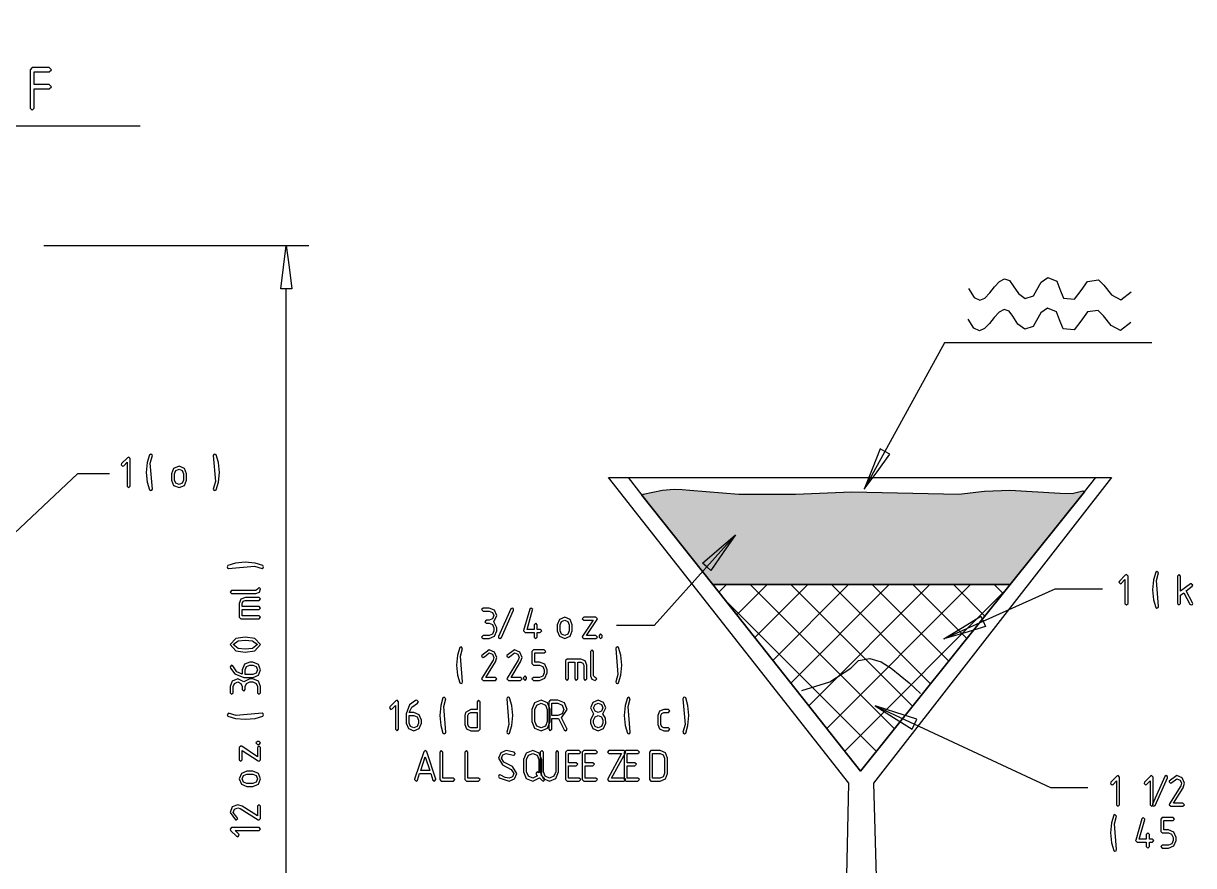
# Model space of a CAD drawing. Header units: metres. Extents: x 0 to 16.5, y 0 to 11.5.
# Drawn here: x 9.815 to 11.754, y 7.61 to 9.005 of the extents above; entities that cross this region are included whole.
import ezdxf

# ---------------------------------------------------------------- set-up
doc = ezdxf.new("R2010")
doc.units = ezdxf.units.M
doc.layers.add('lemon juice', color=51, linetype='Continuous')
doc.layers.add('white rum', color=6, linetype='Continuous')

msp = doc.modelspace()

# ---------------------------------------------------------------- hatches: boundary and pattern name
at = {"layer": 'lemon juice'}
h = msp.add_hatch(dxfattribs=at)
h.set_pattern_fill('GRAVEL', color=256, scale=0.01, style=0)
h.set_pattern_definition([(228.0128, (13.525303, 6.450696), (-2.032001727, -2.28600281), [0.034172, -3.38305]), (184.9697, (13.502443, 6.425296), (3.048004931, 0.253998208), [0.0586405, -5.8054]), (132.5104, (13.444023, 6.420216), (2.539998152, -2.79400273), [0.041348, -4.09347]), (267.2737, (13.344963, 6.356716), (0.253998897, 5.079998365), [0.0534005, -5.28664]), (292.8337, (13.342423, 6.303376), (-1.270003606, 3.048001733), [0.0523634, -5.18398]), (357.2737, (13.362743, 6.255116), (-5.079998365, 0.253998897), [0.0534005, -5.28664]), (37.6942, (13.416083, 6.252576), (-3.302002086, -2.539997736), [0.0706194, -6.99131]), (72.2553, (13.471963, 6.295756), (1.7780035565, 5.588001621), [0.066672, -6.60053]), (121.4296, (13.492283, 6.359256), (-2.032000524, 3.301996116), [0.0535813, -5.30455]), (175.2364, (13.464343, 6.404976), (2.793997805, -0.253997616), [0.0611713, -2.99739]), (222.3974, (13.403383, 6.410056), (-3.048000092, -2.793996365), [0.0791078, -7.83168]), (138.8141, (13.596423, 6.354176), (-1.777998867, 1.523997656), [0.0270005, -2.67306]), (171.4692, (13.576103, 6.371956), (3.30199496, -0.50800128), [0.0513682, -5.08546]), (225, (13.5253, 6.37958), (-5e-17, -0.2539998), [0.035921, -0.323289]), (203.1986, (13.507523, 6.410056), (1.27000428, 0.50800223), [0.019344, -1.91506]), (291.8014, (13.489743, 6.402436), (-0.25400018, 0.7620005), [0.0273566, -1.34048]), (30.9638, (13.499903, 6.377036), (0.7619992, 0.5080004), [0.044432, -1.43663]), (161.5651, (13.538, 6.3999), (0.50800023, -0.2539996), [0.0321287, -0.77109]), (16.3895, (13.342423, 6.402436), (2.540001401, 0.761998415), [0.0450088, -4.45588]), (70.3462, (13.385603, 6.415136), (-1.01599717, -2.79399605), [0.03776, -3.73822]), (293.1986, (13.538003, 6.450696), (-0.50800223, 1.27000428), [0.038688, -1.89572]), (343.6105, (13.553243, 6.415136), (-2.540001401, 0.761998415), [0.0450088, -4.45588]), (339.444, (13.342423, 6.244956), (-1.27000158, 0.50799938), [0.0434035, -2.12677]), (294.7751, (13.383063, 6.229716), (-1.26999704, 2.793998703), [0.036367, -3.60036]), (66.8014, (13.540543, 6.196696), (0.50800223, 1.27000428), [0.038688, -1.89572]), (17.354, (13.555783, 6.232256), (-3.302000178, -1.015998468), [0.0425783, -4.21524]), (69.444, (13.416083, 6.196696), (-0.50799938, -1.27000158), [0.021702, -2.14848]), (101.3099, (13.525303, 6.196696), (-0.25399875, 1.01599675), [0.0129515, -1.2822]), (165.9638, (13.52276, 6.209396), (0.76200054, -0.25399956), [0.0523634, -0.994905]), (186.009, (13.471963, 6.222096), (2.539996254, 0.253999407), [0.0485267, -4.80414]), (303.6901, (13.4999, 6.354176), (-0.2540001, 0.5079995), [0.0366324, -0.879178]), (353.1572, (13.520223, 6.323696), (4.318001786, -0.508002275), [0.0639557, -6.3316]), (60.9454, (13.583723, 6.316076), (-1.015997637, -1.77799576), [0.026151, -2.58894]), (90, (13.59642, 6.33894), (-0.254, 0.254), [0.01524, -0.23876]), (120.2564, (13.466883, 6.229716), (1.015997847, -1.777999103), [0.0352867, -3.49339]), (48.0128, (13.449103, 6.260196), (2.032001727, 2.28600281), [0.0683443, -3.34888]), (0, (13.49482, 6.311), (0.254, 0.254), [0.06604, -0.18796]), (325.3048, (13.560863, 6.310996), (-2.5399956, 1.77800017), [0.040161, -3.97593]), (254.0546, (13.593883, 6.288136), (-0.25400065, -1.01600242), [0.036983, -1.81217]), (207.646, (13.583723, 6.252576), (-4.825998305, -2.540001597), [0.0602145, -5.96125]), (175.4261, (13.530383, 6.224636), (-3.3020007605, 0.253998771), [0.063703, -6.30658]), (175.4261, (13.530383, 6.224636), (-3.3020007605, 0.253998771), [0.063703, -6.30658])])
h.paths.add_polyline_path([(5.9374, 10.1276), (5.9244, 10.1437), (5.9123, 10.1606), (5.8805, 10.1668), (5.8755, 10.1716), (5.7678, 10.1716), (5.7599, 10.1586), (5.7372, 10.1431), (5.7156, 10.1268), (5.6925, 10.114), (5.6655, 10.1087), (5.6573, 10.0891), (5.654, 10.0697), (5.6564, 10.0682), (5.6928, 10.0507), (5.7337, 10.0358), (5.7678, 10.0282), (5.8177, 10.0222), (5.8616, 10.0241), (5.9057, 10.0289), (5.9977, 10.062), (6.0027, 10.0653), (5.9919, 10.0887), (5.974, 10.1101), (5.9534, 10.1155)])
h.paths.add_polyline_path([(6.0349, 10.152), (6.0693, 10.1411), (6.088, 10.1352), (6.1199, 10.1716), (5.8755, 10.1716), (5.8805, 10.1668), (5.9123, 10.1606), (5.9244, 10.1437), (5.9374, 10.1276), (5.9534, 10.1155), (5.974, 10.1101), (5.9919, 10.0887), (6.0027, 10.0653), (6.0616, 10.105), (6.0785, 10.1243), (6.0654, 10.1327)])
h.paths.add_polyline_path([(6.0831, 10.1295), (6.0349, 10.152), (6.0654, 10.1327), (6.0785, 10.1243)], flags=17)
h.paths.add_polyline_path([(6.088, 10.1352), (6.0693, 10.1411), (6.0349, 10.152), (6.0831, 10.1295)], flags=17)
h.paths.add_polyline_path([(5.7372, 10.1431), (5.7599, 10.1586), (5.7678, 10.1716), (5.5422, 10.1716), (5.5998, 10.1062), (5.654, 10.0697), (5.6573, 10.0891), (5.6655, 10.1087), (5.6925, 10.114), (5.7156, 10.1268)])
h.paths.add_polyline_path([(2.9402, 5.3533), (2.5434, 5.3533), (2.5549, 5.3462), (2.5856, 5.3272), (2.5511, 5.3377), (2.5165, 5.3481), (2.5188, 5.3533), (2.3232, 5.3533), (2.3285, 5.2727), (2.3834, 5.2875), (2.3832, 5.2883), (2.3809, 5.2973), (2.4167, 5.3017), (2.4525, 5.3061), (2.4191, 5.2927), (2.3855, 5.2793), (2.3834, 5.2875), (2.3285, 5.2727), (2.3311, 5.233), (2.9308, 5.233)])
h.paths.add_polyline_path([(2.4191, 5.2927), (2.4525, 5.3061), (2.3834, 5.2875), (2.3855, 5.2793)], flags=17)
h.paths.add_polyline_path([(2.4525, 5.3061), (2.4167, 5.3017), (2.3809, 5.2973), (2.3832, 5.2883), (2.3834, 5.2875)], flags=17)
h.paths.add_polyline_path([(2.5277, 5.3533), (2.5188, 5.3533), (2.5165, 5.3481), (2.5511, 5.3377), (2.5856, 5.3272)], flags=17)
h.paths.add_polyline_path([(2.5434, 5.3533), (2.5277, 5.3533), (2.5856, 5.3272), (2.5549, 5.3462)], flags=16)
h.paths.add_polyline_path([(3.962, 8.5974), (3.9587, 8.5974), (3.8748, 8.5988), (3.8314, 8.595), (3.7888, 8.591), (3.7497, 8.5951), (3.7077, 8.5974), (3.6178, 8.6), (3.5246, 8.6), (3.4805, 8.6), (3.4608, 8.601), (3.4422, 8.6052), (3.4403, 8.6052), (3.4403, 8.4302), (3.4937, 8.4447), (3.4935, 8.4455), (3.4912, 8.4545), (3.527, 8.4589), (3.5629, 8.4633), (3.5293, 8.4499), (3.4959, 8.4365), (3.4937, 8.4447), (3.4403, 8.4302), (3.4403, 8.3156), (3.962, 8.3156)])
h.paths.add_polyline_path([(3.5293, 8.4499), (3.5629, 8.4633), (3.4937, 8.4447), (3.4959, 8.4365)], flags=17)
h.paths.add_polyline_path([(3.5629, 8.4633), (3.527, 8.4589), (3.4912, 8.4545), (3.4935, 8.4455), (3.4937, 8.4447)], flags=17)
h.paths.add_polyline_path([(10.9748, 8.1284), (10.9952, 8.1581), (10.9474, 8.1048), (10.9544, 8.0986)], flags=0)
h.paths.add_polyline_path([(9.1398, 5.5303), (8.3812, 5.534), (8.3947, 5.4428), (8.4494, 5.4571), (8.4471, 5.4664), (8.4829, 5.4708), (8.5188, 5.4752), (8.4852, 5.4617), (8.4517, 5.4483), (8.4494, 5.4571), (8.3947, 5.4428), (8.4124, 5.3232), (9.106, 5.3232)])
h.paths.add_polyline_path([(8.4852, 5.4617), (8.5188, 5.4752), (8.4494, 5.4571), (8.4517, 5.4483)], flags=17)
h.paths.add_polyline_path([(8.5188, 5.4752), (8.4829, 5.4708), (8.4471, 5.4664), (8.4494, 5.4574), (8.4494, 5.4571)], flags=17)
h.paths.add_polyline_path([(9.1428, 5.5489), (9.1242, 5.5442), (9.1036, 5.545), (9.016, 5.5499), (8.9721, 5.5483), (8.9282, 5.5436), (8.7417, 5.5475), (8.6446, 5.5435), (8.5466, 5.5436), (8.4616, 5.5502), (8.4483, 5.551), (8.4347, 5.5518), (8.4144, 5.5501), (8.381, 5.5436), (8.3798, 5.5434), (8.3812, 5.534), (9.1398, 5.5303)])
h.paths.add_polyline_path([(13.8208, 6.8204), (13.4233, 6.8204), (13.4233, 6.6504), (13.8208, 6.6504)])
h.paths.add_polyline_path([(11.5729, 8.2289), (11.5706, 8.2309), (11.5527, 8.2261), (11.5329, 8.2269), (11.4493, 8.2318), (11.4073, 8.2302), (11.3652, 8.2255), (11.1871, 8.2294), (11.0942, 8.2254), (11.0005, 8.2255), (10.9194, 8.2321), (10.9066, 8.2329), (10.8935, 8.2337), (10.8741, 8.2321), (10.8422, 8.2255), (10.84, 8.2238), (10.9404, 8.097), (10.9474, 8.1048), (10.9405, 8.1111), (10.9679, 8.1346), (10.9952, 8.1581), (10.9748, 8.1284), (10.9544, 8.0986), (10.9474, 8.1048), (10.9404, 8.097), (10.9575, 8.0754), (11.4498, 8.0754)])
h.paths.add_polyline_path([(10.9748, 8.1284), (10.9952, 8.1581), (10.9474, 8.1048), (10.9544, 8.0986)], flags=16)
h.paths.add_polyline_path([(10.9748, 8.1284), (10.9952, 8.1581), (10.9679, 8.1346), (10.9405, 8.1111), (10.9474, 8.1048), (10.9544, 8.0986)], flags=17)
h.paths.add_polyline_path([(2.742, 9.6216), (2.7637, 9.6366), (2.7786, 9.6609), (2.7824, 9.6631), (2.568, 9.6631), (2.568, 9.6287), (2.5695, 9.6281), (2.573, 9.6368), (2.6045, 9.6193), (2.6361, 9.6018), (2.6011, 9.6106), (2.568, 9.619), (2.568, 9.5514), (2.6622, 9.5514), (2.6652, 9.5698), (2.6732, 9.5886), (2.6991, 9.5938), (2.7212, 9.606)])
h.paths.add_polyline_path([(2.9341, 9.6068), (2.9216, 9.6222), (2.9099, 9.6385), (2.8795, 9.6444), (2.8597, 9.6631), (2.8089, 9.6631), (2.8094, 9.6628), (2.8083, 9.6631), (2.7824, 9.6631), (2.7786, 9.6609), (2.7637, 9.6366), (2.742, 9.6216), (2.7212, 9.606), (2.6991, 9.5938), (2.6732, 9.5886), (2.6652, 9.5698), (2.6622, 9.5514), (2.9916, 9.5514), (2.9835, 9.5722), (2.9692, 9.59), (2.9494, 9.5951)])
h.paths.add_polyline_path([(3.0897, 9.6631), (2.8597, 9.6631), (2.8795, 9.6444), (2.9099, 9.6385), (2.9216, 9.6222), (2.9341, 9.6068), (2.9494, 9.5951), (2.9692, 9.59), (2.9835, 9.5722), (2.9916, 9.5514), (3.0897, 9.5514)])
h.paths.add_polyline_path([(2.5695, 9.6281), (2.568, 9.6244), (2.568, 9.619), (2.6011, 9.6106), (2.6361, 9.6018)], flags=16)
h.paths.add_polyline_path([(2.573, 9.6368), (2.5695, 9.6281), (2.568, 9.6244), (2.568, 9.619), (2.6011, 9.6106), (2.6361, 9.6018), (2.6045, 9.6193)], flags=17)
h = msp.add_hatch(dxfattribs=at)
h.set_pattern_fill('HONEY', color=256, scale=0.01, style=0)
h.set_pattern_definition([(0, (16.034364, 15.815163), (0.047625, 0.0274963), [0.03175, -0.0635]), (120, (16.034364, 15.815163), (-0.047624994, 0.02749631), [0.03175, -0.0635]), (60, (16.034364, 15.815163), (6e-09, 0.05499261), [-0.0635, 0.03175])])
h.paths.add_polyline_path([(2.742, 9.6216), (2.7637, 9.6366), (2.7786, 9.6609), (2.7824, 9.6631), (2.568, 9.6631), (2.568, 9.6287), (2.5695, 9.6281), (2.573, 9.6368), (2.6045, 9.6193), (2.6361, 9.6018), (2.6011, 9.6106), (2.568, 9.619), (2.568, 9.5514), (2.6622, 9.5514), (2.6652, 9.5698), (2.6732, 9.5886), (2.6991, 9.5938), (2.7212, 9.606)])
h.paths.add_polyline_path([(2.9692, 9.59), (2.9494, 9.5951), (2.9341, 9.6068), (2.9216, 9.6222), (2.9099, 9.6385), (2.8795, 9.6444), (2.8597, 9.6631), (2.8089, 9.6631), (2.8094, 9.6628), (2.8083, 9.6631), (2.7824, 9.6631), (2.7786, 9.6609), (2.7637, 9.6366), (2.742, 9.6216), (2.7212, 9.606), (2.6991, 9.5938), (2.6732, 9.5886), (2.6652, 9.5698), (2.6622, 9.5514), (2.9916, 9.5514), (2.9835, 9.5722)])
h.paths.add_polyline_path([(3.0897, 9.6631), (2.8597, 9.6631), (2.8795, 9.6444), (2.9099, 9.6385), (2.9216, 9.6222), (2.9341, 9.6068), (2.9494, 9.5951), (2.9692, 9.59), (2.9835, 9.5722), (2.9916, 9.5514), (3.0897, 9.5514)])
h.paths.add_polyline_path([(2.5695, 9.6281), (2.568, 9.6244), (2.568, 9.619), (2.6011, 9.6106), (2.6361, 9.6018)], flags=16)
h.paths.add_polyline_path([(2.573, 9.6368), (2.5695, 9.6281), (2.568, 9.6244), (2.568, 9.619), (2.6011, 9.6106), (2.6361, 9.6018), (2.6045, 9.6193)], flags=17)
h.paths.add_polyline_path([(11.5729, 8.2289), (11.5706, 8.2309), (11.5527, 8.2261), (11.5329, 8.2269), (11.4493, 8.2318), (11.4073, 8.2302), (11.3652, 8.2255), (11.1871, 8.2294), (11.0942, 8.2254), (11.0005, 8.2255), (10.9194, 8.2321), (10.9066, 8.2329), (10.8935, 8.2337), (10.8741, 8.2321), (10.8422, 8.2255), (10.84, 8.2238), (10.9404, 8.097), (10.9474, 8.1048), (10.9405, 8.1111), (10.9679, 8.1346), (10.9952, 8.1581), (10.9748, 8.1284), (10.9544, 8.0986), (10.9474, 8.1048), (10.9404, 8.097), (10.9575, 8.0754), (11.4498, 8.0754)])
h.paths.add_polyline_path([(10.9748, 8.1284), (10.9952, 8.1581), (10.9474, 8.1048), (10.9544, 8.0986)], flags=17)
h.paths.add_polyline_path([(10.9748, 8.1284), (10.9952, 8.1581), (10.9679, 8.1346), (10.9405, 8.1111), (10.9474, 8.1048), (10.9544, 8.0986)], flags=17)
h.paths.add_polyline_path([(13.8208, 6.8204), (13.4233, 6.8204), (13.4233, 6.6504), (13.8208, 6.6504)])
h.paths.add_polyline_path([(3.962, 8.5974), (3.9587, 8.5974), (3.8748, 8.5988), (3.8314, 8.595), (3.7888, 8.591), (3.7497, 8.5951), (3.7077, 8.5974), (3.6178, 8.6), (3.5246, 8.6), (3.4805, 8.6), (3.4608, 8.601), (3.4422, 8.6052), (3.4403, 8.6052), (3.4403, 8.4302), (3.4937, 8.4447), (3.4912, 8.4545), (3.527, 8.4589), (3.5629, 8.4633), (3.5293, 8.4499), (3.4959, 8.4365), (3.4937, 8.4447), (3.4403, 8.4302), (3.4403, 8.3156), (3.962, 8.3156)])
h.paths.add_polyline_path([(3.5293, 8.4499), (3.5629, 8.4633), (3.4937, 8.4447), (3.4959, 8.4365)], flags=17)
h.paths.add_polyline_path([(3.5629, 8.4633), (3.527, 8.4589), (3.4912, 8.4545), (3.4935, 8.4455), (3.4937, 8.4447)], flags=17)
h.paths.add_polyline_path([(5.7372, 10.1431), (5.7599, 10.1586), (5.7678, 10.1716), (5.5422, 10.1716), (5.5998, 10.1062), (5.654, 10.0697), (5.6573, 10.0891), (5.6655, 10.1087), (5.6925, 10.114), (5.7156, 10.1268)])
h.paths.add_polyline_path([(5.974, 10.1101), (5.9534, 10.1155), (5.9374, 10.1276), (5.9244, 10.1437), (5.9123, 10.1606), (5.8805, 10.1668), (5.8755, 10.1716), (5.7678, 10.1716), (5.7599, 10.1586), (5.7372, 10.1431), (5.7156, 10.1268), (5.6925, 10.114), (5.6655, 10.1087), (5.6573, 10.0891), (5.654, 10.0697), (5.6564, 10.0682), (5.6928, 10.0507), (5.7337, 10.0358), (5.7678, 10.0282), (5.8177, 10.0222), (5.8616, 10.0241), (5.9057, 10.0289), (5.9977, 10.062), (6.0027, 10.0653), (5.9919, 10.0887)])
h.paths.add_polyline_path([(6.0785, 10.1243), (6.0654, 10.1327), (6.0349, 10.152), (6.0693, 10.1411), (6.088, 10.1352), (6.1199, 10.1716), (5.8755, 10.1716), (5.8805, 10.1668), (5.9123, 10.1606), (5.9244, 10.1437), (5.9374, 10.1276), (5.9534, 10.1155), (5.974, 10.1101), (5.9919, 10.0887), (6.0027, 10.0653), (6.0616, 10.105)])
h.paths.add_polyline_path([(6.0831, 10.1295), (6.0349, 10.152), (6.0654, 10.1327), (6.0785, 10.1243)], flags=17)
h.paths.add_polyline_path([(6.0693, 10.1411), (6.0349, 10.152), (6.0831, 10.1295), (6.088, 10.1352)], flags=17)
h.paths.add_polyline_path([(9.1398, 5.5303), (8.3812, 5.534), (8.3947, 5.4428), (8.4494, 5.4571), (8.4471, 5.4664), (8.4829, 5.4708), (8.5188, 5.4752), (8.4852, 5.4617), (8.4517, 5.4483), (8.4494, 5.4571), (8.3947, 5.4428), (8.4124, 5.3232), (9.106, 5.3232)])
h.paths.add_polyline_path([(8.4852, 5.4617), (8.5188, 5.4752), (8.4494, 5.4571), (8.4517, 5.4483)], flags=17)
h.paths.add_polyline_path([(8.5188, 5.4752), (8.4829, 5.4708), (8.4471, 5.4664), (8.4494, 5.4574), (8.4494, 5.4571)], flags=17)
h.paths.add_polyline_path([(8.4616, 5.5502), (8.4483, 5.551), (8.4347, 5.5518), (8.4144, 5.5501), (8.3798, 5.5433), (8.3812, 5.534), (9.1398, 5.5303), (9.1428, 5.5489), (9.1242, 5.5442), (9.1036, 5.545), (9.016, 5.5499), (8.9721, 5.5483), (8.9282, 5.5436), (8.7417, 5.5475), (8.6446, 5.5435), (8.5466, 5.5436)])
h.paths.add_polyline_path([(2.9402, 5.3533), (2.5434, 5.3533), (2.5549, 5.3462), (2.5856, 5.3272), (2.5511, 5.3377), (2.5165, 5.3481), (2.5188, 5.3533), (2.3232, 5.3533), (2.3285, 5.2727), (2.3834, 5.2875), (2.3832, 5.2883), (2.3809, 5.2973), (2.4167, 5.3017), (2.4525, 5.3061), (2.4191, 5.2927), (2.3855, 5.2793), (2.3834, 5.2875), (2.3285, 5.2727), (2.3311, 5.233), (2.9308, 5.233)])
h.paths.add_polyline_path([(2.4191, 5.2927), (2.4525, 5.3061), (2.3834, 5.2875), (2.3855, 5.2793)], flags=17)
h.paths.add_polyline_path([(2.4525, 5.3061), (2.4167, 5.3017), (2.3809, 5.2973), (2.3832, 5.2883), (2.3834, 5.2875)], flags=17)
h.paths.add_polyline_path([(2.5277, 5.3533), (2.5188, 5.3533), (2.5165, 5.3481), (2.5511, 5.3377), (2.5856, 5.3272)], flags=17)
h.paths.add_polyline_path([(2.5434, 5.3533), (2.5277, 5.3533), (2.5856, 5.3272), (2.5549, 5.3462)], flags=17)
at = {"layer": 'white rum'}
h = msp.add_hatch(dxfattribs=at)
h.set_pattern_fill('NET', color=256, scale=0.015, angle=45, style=0)
h.set_pattern_definition([(45, (25.07631, 11.799326), (-0.03367596, 0.03367596), []), (135, (25.07631, 11.799326), (-0.03367596, -0.03367596), [])])
h.paths.add_polyline_path([(11.4015, 8.0233), (11.4039, 8.0181), (11.4498, 8.0754), (10.9575, 8.0754), (11.2022, 7.7664), (11.2678, 7.8483), (11.2569, 7.8552), (11.2265, 7.8746), (11.2608, 7.8637), (11.2762, 7.8588), (11.3897, 8.0004), (11.3746, 7.9958), (11.3401, 7.9854), (11.3708, 8.0044)])
h.paths.add_polyline_path([(11.2265, 7.8746), (11.2569, 7.8552), (11.2678, 7.8483), (11.2719, 7.8534)], flags=17)
h.paths.add_polyline_path([(11.2608, 7.8637), (11.2265, 7.8746), (11.2719, 7.8534), (11.2762, 7.8588)], flags=17)
h.paths.add_polyline_path([(11.3989, 8.0119), (11.3401, 7.9854), (11.3746, 7.9958), (11.3897, 8.0004)], flags=16)
h.paths.add_polyline_path([(11.4039, 8.0181), (11.4015, 8.0233), (11.3708, 8.0044), (11.3401, 7.9854), (11.3989, 8.0119)], flags=17)
h.paths.add_polyline_path([(13.8208, 5.6305), (13.4233, 5.6305), (13.4233, 5.4605), (13.8208, 5.4605)])
h.paths.add_polyline_path([(10.7061, 5.2879), (10.6967, 5.3102), (10.6789, 5.3259), (10.6527, 5.3321), (10.6182, 5.3256), (10.5876, 5.3023), (10.5702, 5.2762), (10.5643, 5.2498), (10.5685, 5.2254), (10.5814, 5.2054), (10.6013, 5.1921), (10.6269, 5.188), (10.6566, 5.1955), (10.6822, 5.2131), (10.6989, 5.2363), (10.7069, 5.2623)], flags=0)
h.paths.add_polyline_path([(10.5633, 5.258), (10.4918, 5.2614), (10.4914, 5.2522), (10.5274, 5.2551)], flags=16)
h.paths.add_polyline_path([(10.4922, 5.2708), (10.4918, 5.2614), (10.5633, 5.258), (10.5278, 5.2644)], flags=0)
h.paths.add_polyline_path([(9.7665, 7.6664), (9.2474, 7.6664), (9.2474, 7.4833), (9.2748, 7.4866), (9.2474, 7.4756), (9.2474, 7.3722), (9.7665, 7.3722)])
h.paths.add_polyline_path([(9.4949, 7.5299), (9.5342, 7.5149), (9.5651, 7.4856), (9.5996, 7.4789), (9.6127, 7.4604), (9.627, 7.4429), (9.6443, 7.4297), (9.6667, 7.4239), (9.6829, 7.4038), (9.6922, 7.3801), (9.3188, 7.3795), (9.3225, 7.401), (9.3314, 7.4224), (9.3607, 7.4282), (9.3858, 7.4421), (9.4093, 7.4598), (9.434, 7.4767), (9.4508, 7.5042)], flags=16)
h.paths.add_polyline_path([(9.6479, 7.4366), (9.6786, 7.4555), (9.7094, 7.4744), (9.7132, 7.466), (9.7171, 7.4575), (9.6825, 7.447)], flags=16)
h.paths.add_polyline_path([(9.6443, 7.4297), (9.627, 7.4429), (9.6127, 7.4604), (9.5996, 7.4789), (9.5651, 7.4856), (9.5342, 7.5149), (9.4949, 7.5299), (9.4508, 7.5042), (9.434, 7.4767), (9.4093, 7.4598), (9.3858, 7.4421), (9.3607, 7.4282), (9.3314, 7.4224), (9.3225, 7.401), (9.3188, 7.3795), (9.6922, 7.3801), (9.6829, 7.4038), (9.6667, 7.4239)], flags=0)
h.paths.add_polyline_path([(9.7132, 7.466), (9.6479, 7.4366), (9.6825, 7.447), (9.7171, 7.4575)], flags=16)
h.paths.add_polyline_path([(9.7132, 7.466), (9.7094, 7.4744), (9.6786, 7.4555), (9.6479, 7.4366)], flags=16)
h.paths.add_polyline_path([(9.2748, 7.4866), (9.2474, 7.4833), (9.2474, 7.4792)], flags=17)
h.paths.add_polyline_path([(9.2748, 7.4866), (9.2474, 7.4792), (9.2474, 7.4756)], flags=17)
h.paths.add_polyline_path([(5.8664, 2.9012), (5.857, 2.9372), (5.7274, 2.8982), (5.7134, 2.8244), (5.8497, 2.8244)])
h.paths.add_polyline_path([(5.898, 2.9221), (5.8754, 2.9427), (5.8664, 2.9012), (5.8684, 2.8938)])
h.paths.add_polyline_path([(5.8754, 2.9427), (5.857, 2.9372), (5.8664, 2.9012)])
h.paths.add_polyline_path([(6.1101, 3.0414), (5.9685, 3.0414), (5.9785, 2.999), (6.131, 2.9523)], flags=0)
h.paths.add_polyline_path([(4.2586, 2.7865), (4.1994, 2.7865), (4.0983, 2.7532), (4.214, 2.6473), (4.2823, 2.6686), (4.2823, 2.7025), (4.3229, 2.7275)], flags=17)
h.paths.add_polyline_path([(4.1994, 2.7865), (4.1047, 2.7865), (4.0983, 2.7532)], flags=16)
h.paths.add_polyline_path([(4.381, 2.7865), (4.2586, 2.7865), (4.3229, 2.7275), (4.3752, 2.7598)], flags=17)
h.paths.add_polyline_path([(4.3752, 2.7598), (4.3229, 2.7275), (4.3606, 2.693)], flags=16)
h.paths.add_polyline_path([(4.3229, 2.7275), (4.2823, 2.7025), (4.3211, 2.6807), (4.3606, 2.693)], flags=17)
h.paths.add_polyline_path([(4.4124, 2.7828), (4.3752, 2.7598), (4.3606, 2.693), (4.3211, 2.6807), (4.4151, 2.628), (4.5452, 2.7038)], flags=17)
h.paths.add_polyline_path([(4.5452, 2.7038), (4.4151, 2.628), (4.4151, 2.4684), (4.5452, 2.5442)], flags=17)
h.paths.add_polyline_path([(4.1361, 2.5698), (4.1361, 2.5698), (4.1326, 2.5611), (4.1676, 2.5523), (4.2027, 2.5435)], flags=17)
h.paths.add_polyline_path([(4.1395, 2.5784), (4.1361, 2.5698), (4.2027, 2.5435), (4.1711, 2.561)], flags=17)
h.paths.add_polyline_path([(4.4151, 2.628), (4.3211, 2.6807), (4.2823, 2.6686), (4.2823, 2.5456), (4.4151, 2.4684)], flags=17)
h.paths.add_polyline_path([(4.2823, 2.5456), (4.2823, 2.6686), (4.214, 2.6473), (4.0983, 2.7532), (4.1047, 2.7865), (4.0561, 2.7865), (4.0561, 2.6014), (4.1361, 2.5698), (4.1395, 2.5784), (4.1711, 2.561), (4.2027, 2.5435), (4.1676, 2.5523), (4.1326, 2.5611), (4.1361, 2.5698), (4.0561, 2.6014), (4.0561, 2.4008), (4.5779, 2.4008), (4.5779, 2.7865), (4.381, 2.7865), (4.3752, 2.7598), (4.4124, 2.7828), (4.5452, 2.7038), (4.5452, 2.5442), (4.4151, 2.4684)])
h.paths.add_polyline_path([(10.9431, 5.3925), (10.3207, 5.3925), (10.3353, 5.1651), (10.9253, 5.1651)])
h.paths.add_polyline_path([(10.7061, 5.2879), (10.7069, 5.2623), (10.6989, 5.2363), (10.6822, 5.2131), (10.6566, 5.1955), (10.6269, 5.188), (10.6013, 5.1921), (10.5814, 5.2054), (10.5685, 5.2254), (10.5643, 5.2498), (10.5702, 5.2762), (10.5876, 5.3023), (10.6182, 5.3256), (10.6527, 5.3321), (10.6789, 5.3259), (10.6967, 5.3102)], flags=16)
h.paths.add_polyline_path([(10.5633, 5.258), (10.5274, 5.2551), (10.4914, 5.2522), (10.4918, 5.2614), (10.4922, 5.2708), (10.5278, 5.2644)], flags=16)
h.paths.add_polyline_path([(10.4066, 5.3498), (10.3716, 5.3587), (10.3365, 5.3675), (10.34, 5.3762), (10.3434, 5.3848), (10.3751, 5.3674)], flags=16)
h.paths.add_polyline_path([(5.898, 2.9221), (5.8684, 2.8938), (5.9591, 2.866)])
h.paths.add_polyline_path([(5.8754, 2.9427), (5.8664, 2.9012), (5.8684, 2.8938), (5.898, 2.9221)], flags=17)
h.paths.add_polyline_path([(6.1101, 3.0414), (5.9685, 3.0414), (5.9785, 2.999), (6.131, 2.9523)], flags=17)
h.paths.add_polyline_path([(5.7192, 2.978), (5.685, 2.9896), (5.6832, 2.9806), (5.7534, 2.9664)], flags=17)
h.paths.add_polyline_path([(5.8664, 2.9012), (5.857, 2.9372), (5.7274, 2.8982), (5.7134, 2.8244), (5.8497, 2.8244)], flags=16)
h.paths.add_polyline_path([(5.898, 2.9221), (5.8754, 2.9427), (5.8664, 2.9012), (5.8684, 2.8938)], flags=17)
h.paths.add_polyline_path([(6.1888, 3.0414), (6.1101, 3.0414), (6.131, 2.9523), (6.0184, 2.8479), (5.9591, 2.866), (5.9931, 2.8349), (5.9908, 2.8244), (6.1888, 2.8244)])
h.paths.add_polyline_path([(5.8296, 3.0414), (5.667, 3.0414), (5.667, 2.9839), (5.6832, 2.9806), (5.685, 2.9896), (5.7192, 2.978), (5.7534, 2.9664), (5.7173, 2.9689), (5.6813, 2.9714), (5.6832, 2.9805), (5.6832, 2.9806), (5.667, 2.9839), (5.667, 2.8244), (5.7134, 2.8244), (5.7274, 2.8982), (5.857, 2.9372)])
h.paths.add_polyline_path([(5.8664, 2.9012), (5.857, 2.9372), (5.7274, 2.8982), (5.7134, 2.8244), (5.8497, 2.8244)], flags=17)
h.paths.add_polyline_path([(5.8684, 2.8938), (5.8664, 2.9012), (5.8497, 2.8244), (5.9908, 2.8244), (5.9931, 2.8349), (5.9591, 2.866)])
h.paths.add_polyline_path([(6.131, 2.9523), (5.9785, 2.999), (5.898, 2.9221), (5.9591, 2.866), (6.0184, 2.8479)])
h.paths.add_polyline_path([(6.1101, 3.0414), (5.9685, 3.0414), (5.9785, 2.999), (6.131, 2.9523)], flags=16)
h.paths.add_polyline_path([(5.9785, 2.999), (5.9685, 3.0414), (5.8296, 3.0414), (5.857, 2.9372), (5.8754, 2.9427), (5.898, 2.9221)])

# ---------------------------------------------------------------- linework, layer by layer
for points in [[(9.83, 8.8611), (9.8335, 8.8646), (9.8335, 8.8966), (9.8583, 8.8966), (9.8618, 8.9001), (9.8583, 8.9036), (9.8335, 8.9036), (9.8335, 8.9249), (9.8583, 8.9249), (9.8618, 8.9284), (9.8583, 8.932), (9.83, 8.932), (9.8265, 8.9284), (9.8265, 8.8646), (9.83, 8.8611)], [(10.2509, 8.5656), (10.2416, 8.5655), (10.246, 8.6014), (10.2505, 8.6372), (10.2554, 8.6015), (10.2602, 8.5656), (10.2509, 8.5656)], [(10.2509, 8.5656), (10.2416, 8.5655), (10.246, 8.6014), (10.2505, 8.6372), (10.2554, 8.6015), (10.2602, 8.5656), (10.2509, 8.5656)], [(11.2344, 8.3005), (11.2212, 8.2669), (11.2081, 8.2333), (11.2294, 8.2624), (11.2508, 8.2916), (11.2426, 8.2961), (11.2344, 8.3005)], [(11.2344, 8.3005), (11.2212, 8.2669), (11.2081, 8.2333), (11.2294, 8.2624), (11.2508, 8.2916), (11.2426, 8.2961), (11.2344, 8.3005)], [(9.9874, 8.2386), (9.9899, 8.2361), (9.9924, 8.2386), (9.9924, 8.2842), (9.9899, 8.2867), (9.9878, 8.2857), (9.978, 8.2758), (9.9773, 8.274), (9.9798, 8.2715), (9.9816, 8.2723), (9.9874, 8.2781), (9.9874, 8.2386)], [(10.0254, 8.2766), (10.029, 8.2892), (10.0264, 8.2917), (10.0243, 8.2906), (10.0206, 8.2779), (10.0189, 8.2614), (10.0206, 8.2449), (10.0243, 8.2323), (10.0264, 8.2311), (10.0283, 8.2319), (10.029, 8.2336), (10.0254, 8.2766)], [(10.1336, 8.2462), (10.13, 8.2336), (10.1308, 8.2319), (10.1326, 8.2311), (10.1347, 8.2323), (10.1385, 8.2449), (10.1401, 8.2614), (10.1385, 8.2779), (10.1347, 8.2906), (10.1326, 8.2917), (10.1308, 8.291), (10.13, 8.2892), (10.1336, 8.2462)], [(10.0643, 8.2398), (10.0732, 8.2361), (10.0821, 8.2398), (10.0858, 8.2487), (10.0858, 8.2589), (10.0821, 8.2678), (10.0732, 8.2715), (10.0643, 8.2678), (10.0606, 8.2589), (10.0606, 8.2487), (10.0643, 8.2398)], [(10.0786, 8.2433), (10.0732, 8.2411), (10.0678, 8.2433), (10.0656, 8.2487), (10.0656, 8.2589), (10.0678, 8.2643), (10.0732, 8.2665), (10.0786, 8.2643), (10.0808, 8.2589), (10.0808, 8.2487), (10.0786, 8.2433)], [(11.5919, 8.2528), (11.6179, 8.2528), (11.2238, 7.7468), (11.2395, 7.1839), (11.4573, 7.1486), (11.4573, 7.1309), (10.957, 7.1309), (10.957, 7.1544), (11.1707, 7.1839), (11.1827, 7.7468), (10.7844, 8.2528), (10.8171, 8.2528), (11.5919, 8.2528)], [(11.5729, 8.2289), (11.4498, 8.0754), (10.9575, 8.0754), (10.84, 8.2238), (10.8422, 8.2255), (10.8741, 8.2321), (10.8935, 8.2337), (10.9066, 8.2329), (10.9194, 8.2321), (11.0005, 8.2255), (11.0942, 8.2254), (11.1871, 8.2294), (11.3652, 8.2255), (11.4073, 8.2302), (11.4493, 8.2318), (11.5329, 8.2269), (11.5527, 8.2261), (11.5706, 8.2309), (11.5729, 8.2289)], [(10.9474, 8.1048), (10.9405, 8.1111), (10.9679, 8.1346), (10.9952, 8.1581), (10.9748, 8.1284), (10.9544, 8.0986), (10.9474, 8.1048)], [(10.9474, 8.1048), (10.9405, 8.1111), (10.9679, 8.1346), (10.9952, 8.1581), (10.9748, 8.1284), (10.9544, 8.0986), (10.9474, 8.1048)], [(10.1982, 8.1059), (10.2108, 8.1023), (10.2126, 8.103), (10.2134, 8.1048), (10.2122, 8.1069), (10.1995, 8.1107), (10.183, 8.1124), (10.1665, 8.1107), (10.1539, 8.1069), (10.1527, 8.1048), (10.1535, 8.103), (10.1552, 8.1023), (10.1982, 8.1059)], [(11.6401, 8.0442), (11.6426, 8.0417), (11.6452, 8.0442), (11.6452, 8.0897), (11.6426, 8.0923), (11.6406, 8.0913), (11.6308, 8.0814), (11.63, 8.0795), (11.6325, 8.077), (11.6343, 8.0778), (11.6401, 8.0837), (11.6401, 8.0442)], [(11.6921, 8.0821), (11.6957, 8.0948), (11.6931, 8.0973), (11.691, 8.0961), (11.6872, 8.0835), (11.6856, 8.067), (11.6872, 8.0505), (11.691, 8.0378), (11.6931, 8.0366), (11.6949, 8.0374), (11.6957, 8.0392), (11.6921, 8.0821)], [(11.7376, 8.0621), (11.7478, 8.043), (11.75, 8.0417), (11.7518, 8.0424), (11.7525, 8.0442), (11.7522, 8.0454), (11.7416, 8.0652), (11.7515, 8.0726), (11.7525, 8.0745), (11.75, 8.077), (11.7485, 8.0766), (11.7323, 8.0645), (11.7323, 8.0897), (11.7298, 8.0923), (11.7273, 8.0897), (11.7273, 8.0442), (11.7298, 8.0417), (11.7323, 8.0442), (11.7323, 8.0582), (11.7376, 8.0621)], [(10.2007, 8.0606), (10.2063, 8.0627), (10.2083, 8.0682), (10.2058, 8.0707), (10.2032, 8.0681), (10.2007, 8.0656), (10.1603, 8.0656), (10.1577, 8.0631), (10.1603, 8.0606), (10.2007, 8.0606)], [(11.4498, 8.0754), (11.2022, 7.7664), (10.9575, 8.0754), (11.4498, 8.0754)], [(10.1755, 8.019), (10.2058, 8.019), (10.2083, 8.0215), (10.2058, 8.024), (10.178, 8.024), (10.178, 8.0341), (10.2058, 8.0341), (10.2083, 8.0366), (10.2058, 8.0392), (10.178, 8.0392), (10.178, 8.0443), (10.1795, 8.0478), (10.183, 8.0493), (10.2058, 8.0493), (10.2083, 8.0518), (10.2058, 8.0543), (10.1831, 8.0543), (10.1758, 8.0514), (10.173, 8.0442), (10.173, 8.0215), (10.1755, 8.019)], [(10.5925, 8.0093), (10.5947, 8.0038), (10.5947, 7.9988), (10.5925, 7.9933), (10.5871, 7.9912), (10.577, 7.9912), (10.5745, 7.9886), (10.577, 7.9861), (10.5871, 7.9861), (10.596, 7.9898), (10.5997, 7.9988), (10.5997, 8.0038), (10.5947, 8.0139), (10.5997, 8.0241), (10.596, 8.033), (10.5871, 8.0367), (10.577, 8.0367), (10.5745, 8.0342), (10.577, 8.0317), (10.5871, 8.0317), (10.5925, 8.0295), (10.5947, 8.0241), (10.5925, 8.0187), (10.5872, 8.0165), (10.5821, 8.0165), (10.5796, 8.0139), (10.5821, 8.0114), (10.5872, 8.0114), (10.5925, 8.0093)], [(10.603, 7.9869), (10.6048, 7.9861), (10.6071, 7.9876), (10.6273, 8.0332), (10.6275, 8.0342), (10.6268, 8.036), (10.625, 8.0367), (10.6227, 8.0351), (10.6025, 7.9896), (10.6023, 7.9886), (10.603, 7.9869)], [(10.6464, 7.9962), (10.6616, 7.9962), (10.6616, 7.9886), (10.6642, 7.9861), (10.6667, 7.9886), (10.6667, 7.9962), (10.6717, 7.9962), (10.6743, 7.9988), (10.6717, 8.0013), (10.6667, 8.0013), (10.6667, 8.0089), (10.6642, 8.0114), (10.6616, 8.0089), (10.6616, 8.0013), (10.6497, 8.0013), (10.6589, 8.0334), (10.6591, 8.0342), (10.6565, 8.0367), (10.6541, 8.0348), (10.644, 7.9995), (10.6439, 7.9988), (10.6464, 7.9962)], [(10.7032, 7.9898), (10.7121, 7.9861), (10.721, 7.9898), (10.7247, 7.9988), (10.7247, 8.0089), (10.721, 8.0178), (10.7121, 8.0215), (10.7032, 8.0178), (10.6995, 8.0089), (10.6995, 7.9988), (10.7032, 7.9898)], [(10.7175, 7.9933), (10.7121, 7.9912), (10.7067, 7.9933), (10.7045, 7.9988), (10.7045, 8.0089), (10.7067, 8.0143), (10.7121, 8.0165), (10.7175, 8.0143), (10.7197, 8.0089), (10.7197, 7.9988), (10.7175, 7.9933)], [(10.7417, 7.9901), (10.7412, 7.9886), (10.7437, 7.9861), (10.7639, 7.9861), (10.7664, 7.9886), (10.7639, 7.9912), (10.7484, 7.9912), (10.7659, 8.0174), (10.7664, 8.0189), (10.7639, 8.0215), (10.7437, 8.0215), (10.7412, 8.019), (10.7437, 8.0165), (10.7593, 8.0165), (10.7417, 7.9901)], [(11.4054, 8.0148), (11.4092, 8.0063), (11.3746, 7.9958), (11.3401, 7.9854), (11.3708, 8.0044), (11.4015, 8.0233), (11.4054, 8.0148)], [(11.4054, 8.0148), (11.4092, 8.0063), (11.3746, 7.9958), (11.3401, 7.9854), (11.3708, 8.0044), (11.4015, 8.0233), (11.4054, 8.0148)], [(10.1674, 7.9864), (10.1577, 7.976), (10.1674, 7.9656), (10.183, 7.9634), (10.1987, 7.9656), (10.2083, 7.976), (10.1987, 7.9864), (10.183, 7.9886), (10.1674, 7.9864)], [(10.7689, 7.9886), (10.7714, 7.9861), (10.7739, 7.9886), (10.7739, 7.9912), (10.7714, 7.9937), (10.7689, 7.9912), (10.7689, 7.9886)], [(10.1949, 7.9823), (10.2033, 7.976), (10.1949, 7.9697), (10.183, 7.9684), (10.1712, 7.9698), (10.1628, 7.976), (10.1712, 7.9823), (10.183, 7.9836), (10.1949, 7.9823)], [(10.5393, 7.9571), (10.5429, 7.9698), (10.5403, 7.9723), (10.5382, 7.9711), (10.5344, 7.9585), (10.5328, 7.942), (10.5344, 7.9255), (10.5382, 7.9128), (10.5403, 7.9116), (10.5422, 7.9124), (10.5429, 7.9142), (10.5393, 7.9571)], [(10.5747, 7.9582), (10.5745, 7.9571), (10.577, 7.9545), (10.5792, 7.9558), (10.5871, 7.9622), (10.5925, 7.96), (10.5947, 7.9546), (10.5935, 7.9504), (10.5749, 7.9206), (10.5745, 7.9192), (10.577, 7.9167), (10.5972, 7.9167), (10.5997, 7.9192), (10.5972, 7.9217), (10.5815, 7.9217), (10.5974, 7.9473), (10.5997, 7.9546), (10.596, 7.9636), (10.5871, 7.9673), (10.5747, 7.9582)], [(10.6164, 7.9582), (10.6162, 7.9571), (10.6187, 7.9545), (10.6208, 7.9558), (10.6288, 7.9622), (10.6342, 7.96), (10.6364, 7.9546), (10.6351, 7.9504), (10.6166, 7.9206), (10.6162, 7.9192), (10.6187, 7.9167), (10.6389, 7.9167), (10.6414, 7.9192), (10.6389, 7.9217), (10.6232, 7.9217), (10.6391, 7.9473), (10.6414, 7.9546), (10.6377, 7.9636), (10.6288, 7.9673), (10.6164, 7.9582)], [(10.6603, 7.942), (10.6704, 7.942), (10.6758, 7.9398), (10.6781, 7.9344), (10.6781, 7.9293), (10.6758, 7.9239), (10.6704, 7.9217), (10.6603, 7.9217), (10.6578, 7.9192), (10.6603, 7.9167), (10.6704, 7.9167), (10.6794, 7.9204), (10.6831, 7.9293), (10.6831, 7.9344), (10.6794, 7.9434), (10.6704, 7.9471), (10.6628, 7.9471), (10.6628, 7.9622), (10.6781, 7.9622), (10.6806, 7.9647), (10.6781, 7.9673), (10.6603, 7.9673), (10.6578, 7.9647), (10.6578, 7.9445), (10.6603, 7.942)], [(10.755, 7.9243), (10.7572, 7.9187), (10.7626, 7.9167), (10.7651, 7.9192), (10.7625, 7.9218), (10.76, 7.9243), (10.76, 7.9647), (10.7575, 7.9673), (10.755, 7.9647), (10.755, 7.9243)], [(10.8003, 7.9268), (10.7967, 7.9142), (10.7975, 7.9124), (10.7993, 7.9116), (10.8014, 7.9128), (10.8052, 7.9255), (10.8068, 7.942), (10.8052, 7.9585), (10.8014, 7.9711), (10.7993, 7.9723), (10.7975, 7.9715), (10.7967, 7.9698), (10.8003, 7.9268)], [(10.7134, 7.9495), (10.7134, 7.9192), (10.7159, 7.9167), (10.7185, 7.9192), (10.7185, 7.9471), (10.7286, 7.9471), (10.7286, 7.9192), (10.7311, 7.9167), (10.7336, 7.9192), (10.7336, 7.9471), (10.7387, 7.9471), (10.7422, 7.9455), (10.7437, 7.942), (10.7437, 7.9192), (10.7462, 7.9167), (10.7487, 7.9192), (10.7487, 7.9419), (10.7458, 7.9492), (10.7386, 7.952), (10.7159, 7.952), (10.7134, 7.9495)], [(10.1583, 7.9371), (10.1654, 7.9274), (10.1805, 7.9217), (10.1958, 7.9217), (10.2046, 7.9254), (10.2083, 7.9343), (10.2046, 7.9432), (10.1957, 7.9469), (10.1906, 7.9469), (10.1816, 7.9434), (10.178, 7.9343), (10.178, 7.9269), (10.1692, 7.9308), (10.1624, 7.9407), (10.1603, 7.9419), (10.1577, 7.9394), (10.1583, 7.9371)], [(10.183, 7.9343), (10.1852, 7.9397), (10.1906, 7.9419), (10.1957, 7.9419), (10.2011, 7.9397), (10.2033, 7.9343), (10.2011, 7.9289), (10.1957, 7.9267), (10.183, 7.9267), (10.183, 7.9343)], [(10.1852, 7.9119), (10.1906, 7.9142), (10.1957, 7.9142), (10.2011, 7.9119), (10.2033, 7.9065), (10.2033, 7.8964), (10.2058, 7.8939), (10.2083, 7.8964), (10.2083, 7.9065), (10.2046, 7.9155), (10.1957, 7.9192), (10.1906, 7.9192), (10.1805, 7.9142), (10.1704, 7.9192), (10.1614, 7.9155), (10.1577, 7.9065), (10.1577, 7.8964), (10.1603, 7.8939), (10.1628, 7.8964), (10.1628, 7.9065), (10.1649, 7.9119), (10.1704, 7.9142), (10.1758, 7.9119), (10.178, 7.9066), (10.178, 7.9015), (10.1805, 7.899), (10.183, 7.9015), (10.183, 7.9066), (10.1852, 7.9119)], [(10.6439, 7.9192), (10.6464, 7.9167), (10.6489, 7.9192), (10.6489, 7.9218), (10.6464, 7.9243), (10.6439, 7.9218), (10.6439, 7.9192)], [(10.4318, 7.8358), (10.4343, 7.8333), (10.4368, 7.8358), (10.4368, 7.8814), (10.4343, 7.884), (10.4323, 7.8829), (10.4224, 7.873), (10.4217, 7.8712), (10.4242, 7.8687), (10.426, 7.8695), (10.4318, 7.8753), (10.4318, 7.8358)], [(10.4648, 7.8834), (10.4552, 7.8762), (10.4495, 7.8612), (10.4495, 7.8459), (10.4532, 7.837), (10.4621, 7.8333), (10.471, 7.837), (10.4747, 7.846), (10.4747, 7.8511), (10.4711, 7.86), (10.4621, 7.8637), (10.4547, 7.8637), (10.4586, 7.8725), (10.4685, 7.8792), (10.4697, 7.8814), (10.4672, 7.884), (10.4648, 7.8834)], [(10.5116, 7.8738), (10.5151, 7.8864), (10.5125, 7.8889), (10.5104, 7.8878), (10.5067, 7.8752), (10.505, 7.8587), (10.5067, 7.8421), (10.5104, 7.8295), (10.5125, 7.8283), (10.5144, 7.8291), (10.5151, 7.8308), (10.5116, 7.8738)], [(10.5467, 7.8435), (10.5496, 7.8363), (10.5568, 7.8333), (10.5694, 7.8333), (10.5719, 7.8358), (10.5719, 7.8814), (10.5694, 7.884), (10.5669, 7.8814), (10.5669, 7.8687), (10.5568, 7.8687), (10.548, 7.8637), (10.5467, 7.8586), (10.5467, 7.8435)], [(10.6197, 7.8435), (10.6162, 7.8308), (10.6169, 7.8291), (10.6187, 7.8283), (10.6208, 7.8295), (10.6246, 7.8421), (10.6263, 7.8587), (10.6246, 7.8752), (10.6208, 7.8878), (10.6187, 7.8889), (10.6169, 7.8882), (10.6162, 7.8864), (10.6197, 7.8435)], [(10.6882, 7.8688), (10.6837, 7.8796), (10.673, 7.884), (10.6623, 7.8794), (10.6578, 7.8688), (10.6578, 7.8486), (10.6623, 7.8378), (10.673, 7.8333), (10.6837, 7.8378), (10.6882, 7.8486), (10.6882, 7.8688)], [(10.6802, 7.8412), (10.673, 7.8384), (10.6658, 7.8412), (10.6628, 7.8485), (10.6628, 7.8688), (10.6658, 7.876), (10.673, 7.8789), (10.6802, 7.876), (10.6832, 7.8688), (10.6832, 7.8485), (10.6802, 7.8412)], [(10.7159, 7.8687), (10.7115, 7.8796), (10.7008, 7.884), (10.6881, 7.884), (10.6856, 7.8814), (10.6856, 7.8358), (10.6881, 7.8333), (10.6906, 7.8358), (10.6906, 7.8536), (10.7008, 7.8536), (10.7017, 7.8536), (10.7112, 7.8347), (10.7134, 7.8333), (10.7152, 7.8341), (10.7159, 7.8358), (10.7156, 7.837), (10.7068, 7.8547), (10.7159, 7.8687)], [(10.7008, 7.8789), (10.708, 7.8759), (10.7109, 7.8688), (10.708, 7.8616), (10.7008, 7.8586), (10.6906, 7.8586), (10.6906, 7.8789), (10.7008, 7.8789)], [(10.7766, 7.837), (10.7803, 7.846), (10.7798, 7.8544), (10.7753, 7.8612), (10.7803, 7.8713), (10.7766, 7.8803), (10.7676, 7.884), (10.7587, 7.8803), (10.755, 7.8713), (10.76, 7.8612), (10.755, 7.8511), (10.755, 7.846), (10.7587, 7.837), (10.7676, 7.8333), (10.7766, 7.837)], [(10.7623, 7.8659), (10.76, 7.8713), (10.7623, 7.8767), (10.7676, 7.8789), (10.7731, 7.8767), (10.7753, 7.8713), (10.7731, 7.8659), (10.7676, 7.8637), (10.7623, 7.8659)], [(10.8171, 7.8738), (10.8207, 7.8864), (10.8181, 7.8889), (10.816, 7.8878), (10.8122, 7.8752), (10.8106, 7.8587), (10.8122, 7.8421), (10.816, 7.8295), (10.8181, 7.8283), (10.8199, 7.8291), (10.8207, 7.8308), (10.8171, 7.8738)], [(10.9114, 7.8435), (10.9078, 7.8308), (10.9086, 7.8291), (10.9104, 7.8283), (10.9125, 7.8295), (10.9163, 7.8421), (10.9179, 7.8587), (10.9163, 7.8752), (10.9125, 7.8878), (10.9104, 7.8889), (10.9086, 7.8882), (10.9078, 7.8864), (10.9114, 7.8435)], [(11.2914, 7.8443), (11.2953, 7.8528), (11.2608, 7.8637), (11.2265, 7.8746), (11.2569, 7.8552), (11.2874, 7.8359), (11.2914, 7.8443)], [(11.2914, 7.8443), (11.2953, 7.8528), (11.2608, 7.8637), (11.2265, 7.8746), (11.2569, 7.8552), (11.2874, 7.8359), (11.2914, 7.8443)], [(10.1679, 7.8588), (10.1552, 7.8624), (10.1527, 7.8598), (10.1539, 7.8576), (10.1665, 7.8539), (10.183, 7.8523), (10.1995, 7.8539), (10.2122, 7.8576), (10.2134, 7.8598), (10.2126, 7.8616), (10.2108, 7.8624), (10.1679, 7.8588)], [(10.4621, 7.8587), (10.4675, 7.8565), (10.4697, 7.8511), (10.4697, 7.846), (10.4675, 7.8406), (10.4621, 7.8384), (10.4567, 7.8406), (10.4545, 7.846), (10.4545, 7.8587), (10.4621, 7.8587)], [(10.5669, 7.8637), (10.5669, 7.8384), (10.5568, 7.8384), (10.5532, 7.8399), (10.5517, 7.8435), (10.5517, 7.8586), (10.5532, 7.8622), (10.5568, 7.8637), (10.5669, 7.8637)], [(10.7623, 7.8406), (10.76, 7.846), (10.76, 7.8511), (10.7623, 7.8565), (10.7676, 7.8587), (10.7731, 7.8565), (10.7753, 7.8511), (10.7753, 7.846), (10.7731, 7.8406), (10.7676, 7.8384), (10.7623, 7.8406)], [(10.8727, 7.8622), (10.8763, 7.8637), (10.8838, 7.8637), (10.8864, 7.8662), (10.8838, 7.8687), (10.8763, 7.8687), (10.869, 7.8658), (10.8662, 7.8586), (10.8662, 7.8435), (10.869, 7.8363), (10.8763, 7.8333), (10.8838, 7.8333), (10.8864, 7.8358), (10.8838, 7.8384), (10.8763, 7.8384), (10.8727, 7.8399), (10.8712, 7.8435), (10.8712, 7.8586), (10.8727, 7.8622)], [(10.2058, 7.8106), (10.2083, 7.8131), (10.2058, 7.8156), (10.2032, 7.8156), (10.2007, 7.8131), (10.2032, 7.8106), (10.2058, 7.8106)], [(10.2043, 7.7834), (10.2059, 7.7828), (10.2083, 7.7853), (10.2083, 7.8056), (10.2058, 7.8081), (10.2033, 7.8056), (10.2033, 7.7901), (10.177, 7.8076), (10.1756, 7.8081), (10.173, 7.8056), (10.173, 7.7853), (10.1755, 7.7828), (10.178, 7.7853), (10.178, 7.8009), (10.2043, 7.7834)], [(10.4986, 7.7533), (10.4835, 7.7987), (10.4811, 7.8006), (10.4785, 7.7986), (10.4634, 7.7533), (10.4634, 7.7525), (10.4659, 7.75), (10.4682, 7.7517), (10.4718, 7.7626), (10.4903, 7.7626), (10.4939, 7.7517), (10.4962, 7.75), (10.4987, 7.7525), (10.4986, 7.7533)], [(10.505, 7.7525), (10.5075, 7.75), (10.5278, 7.75), (10.5303, 7.7525), (10.5278, 7.755), (10.51, 7.755), (10.51, 7.7981), (10.5075, 7.8006), (10.505, 7.7981), (10.505, 7.7525)], [(10.5467, 7.7525), (10.5492, 7.75), (10.5694, 7.75), (10.5719, 7.7525), (10.5694, 7.755), (10.5517, 7.755), (10.5517, 7.7981), (10.5492, 7.8006), (10.5467, 7.7981), (10.5467, 7.7525)], [(10.6256, 7.7739), (10.6114, 7.7811), (10.6073, 7.788), (10.6095, 7.7933), (10.6149, 7.7956), (10.6265, 7.7932), (10.6275, 7.793), (10.6293, 7.7937), (10.6301, 7.7955), (10.6285, 7.7979), (10.6149, 7.8006), (10.606, 7.7969), (10.6023, 7.788), (10.6091, 7.7767), (10.6234, 7.7694), (10.6276, 7.7626), (10.6254, 7.7572), (10.62, 7.755), (10.6132, 7.7561), (10.6062, 7.7596), (10.6048, 7.7601), (10.603, 7.7593), (10.6023, 7.7576), (10.6033, 7.7555), (10.62, 7.75), (10.6289, 7.7537), (10.6326, 7.7626), (10.6256, 7.7739)], [(10.6749, 7.7508), (10.6768, 7.75), (10.6793, 7.7524), (10.6784, 7.7543), (10.6732, 7.7596), (10.6743, 7.7651), (10.6743, 7.7854), (10.6699, 7.7961), (10.6591, 7.8006), (10.6484, 7.7961), (10.6439, 7.7855), (10.6439, 7.7652), (10.6484, 7.7544), (10.6591, 7.75), (10.6704, 7.7552), (10.6749, 7.7508)], [(10.6591, 7.755), (10.6519, 7.7579), (10.6489, 7.7651), (10.6489, 7.7855), (10.6519, 7.7927), (10.6591, 7.7956), (10.6663, 7.7927), (10.6693, 7.7855), (10.6693, 7.7651), (10.6692, 7.7637), (10.6667, 7.7651), (10.6642, 7.7625), (10.6652, 7.7604), (10.6669, 7.7587), (10.6591, 7.755)], [(10.6995, 7.8006), (10.6971, 7.7981), (10.6971, 7.7651), (10.6941, 7.7579), (10.6869, 7.755), (10.6797, 7.7579), (10.6767, 7.7651), (10.6767, 7.7981), (10.6742, 7.8006), (10.6717, 7.7981), (10.6717, 7.7652), (10.6762, 7.7544), (10.6869, 7.75), (10.6976, 7.7544), (10.702, 7.7652), (10.702, 7.7981), (10.6995, 7.8006)], [(10.7159, 7.75), (10.7361, 7.75), (10.7386, 7.7525), (10.7361, 7.755), (10.7184, 7.755), (10.7184, 7.7753), (10.7311, 7.7753), (10.7336, 7.7778), (10.7311, 7.7804), (10.7184, 7.7804), (10.7184, 7.7956), (10.7361, 7.7956), (10.7386, 7.7981), (10.7361, 7.8006), (10.7159, 7.8006), (10.7134, 7.7981), (10.7134, 7.7525), (10.7159, 7.75)], [(10.7437, 7.75), (10.7639, 7.75), (10.7664, 7.7525), (10.7639, 7.755), (10.7462, 7.755), (10.7462, 7.7753), (10.7588, 7.7753), (10.7614, 7.7778), (10.7588, 7.7804), (10.7462, 7.7804), (10.7462, 7.7956), (10.7639, 7.7956), (10.7664, 7.7981), (10.7639, 7.8006), (10.7437, 7.8006), (10.7412, 7.7981), (10.7412, 7.7525), (10.7437, 7.75)], [(10.8126, 7.7966), (10.8132, 7.7981), (10.8107, 7.8006), (10.7853, 7.8006), (10.7828, 7.7981), (10.7853, 7.7956), (10.8064, 7.7956), (10.7834, 7.754), (10.7828, 7.7525), (10.7853, 7.75), (10.8107, 7.75), (10.8132, 7.7525), (10.8107, 7.755), (10.7896, 7.755), (10.8126, 7.7966)], [(10.8131, 7.75), (10.8333, 7.75), (10.8358, 7.7525), (10.8333, 7.755), (10.8156, 7.755), (10.8156, 7.7753), (10.8283, 7.7753), (10.8308, 7.7778), (10.8283, 7.7804), (10.8156, 7.7804), (10.8156, 7.7956), (10.8333, 7.7956), (10.8358, 7.7981), (10.8333, 7.8006), (10.8131, 7.8006), (10.8106, 7.7981), (10.8106, 7.7525), (10.8131, 7.75)], [(10.8523, 7.7525), (10.8548, 7.75), (10.87, 7.75), (10.8789, 7.7537), (10.8826, 7.7626), (10.8826, 7.788), (10.8789, 7.7969), (10.87, 7.8006), (10.8548, 7.8006), (10.8523, 7.7981), (10.8523, 7.7525)], [(10.87, 7.7956), (10.8754, 7.7934), (10.8776, 7.788), (10.8776, 7.7626), (10.8754, 7.7572), (10.87, 7.755), (10.8573, 7.755), (10.8573, 7.7956), (10.87, 7.7956)], [(10.4886, 7.7676), (10.4736, 7.7676), (10.4811, 7.7903), (10.4886, 7.7676)], [(10.2046, 7.7448), (10.2083, 7.7538), (10.2046, 7.7627), (10.1957, 7.7664), (10.1856, 7.7664), (10.1767, 7.7627), (10.173, 7.7538), (10.1767, 7.7448), (10.1856, 7.7412), (10.1957, 7.7412), (10.2046, 7.7448)], [(10.2011, 7.7592), (10.2033, 7.7538), (10.2011, 7.7484), (10.1957, 7.7462), (10.1856, 7.7462), (10.1802, 7.7484), (10.178, 7.7538), (10.1802, 7.7592), (10.1856, 7.7614), (10.1957, 7.7614), (10.2011, 7.7592)], [(11.6263, 7.7108), (11.6288, 7.7083), (11.6313, 7.7108), (11.6313, 7.7564), (11.6288, 7.759), (11.6267, 7.7579), (11.6169, 7.748), (11.6162, 7.7462), (11.6187, 7.7437), (11.6204, 7.7445), (11.6263, 7.7503), (11.6263, 7.7108)], [(11.6818, 7.7108), (11.6843, 7.7083), (11.6868, 7.7108), (11.6868, 7.7564), (11.6843, 7.759), (11.6823, 7.7579), (11.6724, 7.748), (11.6717, 7.7462), (11.6742, 7.7437), (11.676, 7.7445), (11.6818, 7.7503), (11.6818, 7.7108)], [(11.6864, 7.7091), (11.6882, 7.7083), (11.6904, 7.7098), (11.7106, 7.7554), (11.7108, 7.7564), (11.7101, 7.7583), (11.7083, 7.759), (11.7061, 7.7574), (11.6858, 7.7119), (11.6856, 7.7108), (11.6864, 7.7091)], [(11.7136, 7.7498), (11.7134, 7.7488), (11.7159, 7.7462), (11.718, 7.7475), (11.726, 7.7539), (11.7314, 7.7516), (11.7336, 7.7463), (11.7324, 7.7421), (11.7138, 7.7122), (11.7134, 7.7108), (11.7159, 7.7083), (11.7361, 7.7083), (11.7386, 7.7108), (11.7361, 7.7134), (11.7204, 7.7134), (11.7363, 7.739), (11.7386, 7.7463), (11.7349, 7.7553), (11.726, 7.759), (11.7136, 7.7498)], [(10.1668, 7.6858), (10.1679, 7.6856), (10.1705, 7.6881), (10.1692, 7.6903), (10.1628, 7.6982), (10.165, 7.7036), (10.1704, 7.7058), (10.1746, 7.7046), (10.2044, 7.686), (10.2058, 7.6856), (10.2083, 7.6881), (10.2083, 7.7083), (10.2058, 7.7108), (10.2033, 7.7083), (10.2033, 7.6927), (10.1777, 7.7086), (10.1704, 7.7108), (10.1614, 7.7071), (10.1577, 7.6982), (10.1668, 7.6858)], [(11.6227, 7.6794), (11.6263, 7.692), (11.6236, 7.6945), (11.6215, 7.6934), (11.6178, 7.6807), (11.6162, 7.6642), (11.6178, 7.6477), (11.6215, 7.635), (11.6236, 7.6338), (11.6255, 7.6346), (11.6263, 7.6364), (11.6227, 7.6794)], [(11.6603, 7.649), (11.6755, 7.649), (11.6755, 7.6414), (11.6781, 7.6389), (11.6806, 7.6414), (11.6806, 7.649), (11.6855, 7.649), (11.6882, 7.6515), (11.6855, 7.654), (11.6806, 7.654), (11.6806, 7.6616), (11.6781, 7.6642), (11.6755, 7.6616), (11.6755, 7.654), (11.6636, 7.654), (11.6728, 7.6862), (11.673, 7.687), (11.6704, 7.6895), (11.668, 7.6876), (11.6579, 7.6522), (11.6578, 7.6515), (11.6603, 7.649)], [(11.702, 7.6642), (11.7121, 7.6642), (11.7174, 7.6621), (11.7197, 7.6566), (11.7197, 7.6515), (11.7175, 7.6461), (11.7121, 7.6439), (11.702, 7.6439), (11.6995, 7.6414), (11.702, 7.6389), (11.7121, 7.6389), (11.721, 7.6426), (11.7247, 7.6515), (11.7247, 7.6566), (11.721, 7.6656), (11.7121, 7.6693), (11.7045, 7.6693), (11.7045, 7.6845), (11.7197, 7.6845), (11.7222, 7.687), (11.7197, 7.6895), (11.702, 7.6895), (11.6995, 7.687), (11.6995, 7.6667), (11.702, 7.6642)], [(10.2058, 7.6679), (10.2083, 7.6704), (10.2058, 7.673), (10.1603, 7.673), (10.1577, 7.6704), (10.1587, 7.6684), (10.1686, 7.6585), (10.1705, 7.6578), (10.173, 7.6603), (10.1722, 7.6621), (10.1663, 7.6679), (10.2058, 7.6679)]]:
    msp.add_lwpolyline(points, close=True)
for points in [[(10.0091, 8.8346), (9.6659, 8.8346), (9.5328, 8.5921)], [(9.8495, 8.6372), (10.2882, 8.6372)], [(11.3807, 8.5659), (11.3905, 8.5509), (11.3995, 8.5467), (11.408, 8.5502), (11.4162, 8.5585), (11.4242, 8.5685), (11.4322, 8.5773), (11.4403, 8.5818), (11.4488, 8.5791), (11.4549, 8.5706), (11.4635, 8.5577), (11.4746, 8.5493), (11.4884, 8.554), (11.4939, 8.5635), (11.5014, 8.5763), (11.5121, 8.5839), (11.5272, 8.5782), (11.5323, 8.5646), (11.5381, 8.5501), (11.5566, 8.5483), (11.5675, 8.5624), (11.5783, 8.5778), (11.5963, 8.5803), (11.6051, 8.5712), (11.6176, 8.5553), (11.633, 8.5471), (11.6503, 8.5605)], [(10.2504, 8.566), (10.2504, 7.2067)], [(11.6498, 8.5097), (11.6325, 8.4963), (11.6171, 8.5046), (11.6045, 8.5205), (11.5958, 8.5296), (11.5778, 8.5271), (11.5671, 8.5116), (11.5561, 8.4976), (11.5375, 8.4993), (11.5318, 8.5138), (11.5267, 8.5274), (11.5116, 8.5332), (11.5009, 8.5255), (11.4934, 8.5128), (11.4879, 8.5032), (11.4741, 8.4985), (11.4629, 8.5069), (11.4544, 8.5199), (11.4483, 8.5284), (11.4398, 8.5311), (11.4316, 8.5265), (11.4237, 8.5178), (11.4157, 8.5078), (11.4075, 8.4995), (11.399, 8.496), (11.3899, 8.5002), (11.3802, 8.5152)], [(11.6845, 8.4758), (11.3412, 8.4758), (11.2081, 8.2333)], [(9.6847, 8.0517), (9.9057, 8.2596), (9.958, 8.2596)], [(10.8171, 8.2528), (10.84, 8.2238), (10.9575, 8.0754), (11.2022, 7.7664), (11.4498, 8.0754), (11.5729, 8.2289), (11.5919, 8.2528)], [(10.8422, 8.2255), (10.8741, 8.2321), (10.8935, 8.2337), (10.9066, 8.2329), (10.9194, 8.2321), (11.0005, 8.2255), (11.0942, 8.2254), (11.1871, 8.2294), (11.3652, 8.2255), (11.4073, 8.2302), (11.4493, 8.2318), (11.5329, 8.2269), (11.5527, 8.2261), (11.5706, 8.2309)], [(10.9952, 8.1581), (10.8603, 8.0077), (10.7978, 8.0077)], [(10.9575, 8.0754), (11.4498, 8.0754)], [(11.3401, 7.9854), (11.5244, 8.0683), (11.6027, 8.0683)], [(11.1051, 7.8998), (11.1515, 7.9144), (11.1861, 7.9368), (11.1986, 7.9495), (11.2174, 7.9528), (11.2363, 7.9475), (11.253, 7.9371), (11.2827, 7.9128), (11.3013, 7.895)], [(11.2265, 7.8746), (11.517, 7.7392), (11.5788, 7.7392)]]:
    msp.add_lwpolyline(points)

doc.saveas('drawing.dxf')
